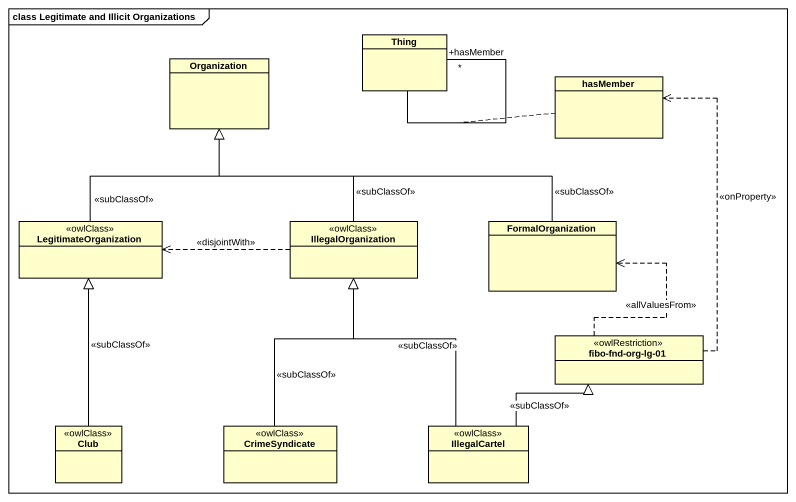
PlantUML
@startuml
mainframe class Legitimate and Illicit Organizations
hide circle
hide empty members
class Organization
class Thing
class hasMember
class LegitimateOrganization <<owlClass>>
class IllegalOrganization <<owlClass>>
class FormalOrganization
class "fibo-fnd-org-lg-01" as fibo_fnd_org_lg_01 <<owlRestriction>>
class Club <<owlClass>>
class CrimeSyndicate <<owlClass>>
class IllegalCartel <<owlClass>>
Thing -- "+hasMember\n*" Thing
(Thing, Thing) .. hasMember
LegitimateOrganization -up-|> Organization : <<subClassOf>>
IllegalOrganization -up-|> Organization : <<subClassOf>>
IllegalOrganization .left.> LegitimateOrganization : <<disjointWith>>
FormalOrganization -left-|> Organization : <<subClassOf>>
fibo_fnd_org_lg_01 .up.> hasMember : <<onProperty>>
fibo_fnd_org_lg_01 .up.> FormalOrganization : <<allValuesFrom>>
Club -up-|> LegitimateOrganization : <<subClassOf>>
CrimeSyndicate -up-|> IllegalOrganization : <<subClassOf>>
IllegalCartel -up-|> IllegalOrganization : <<subClassOf>>
IllegalCartel -up-|> fibo_fnd_org_lg_01 : <<subClassOf>>
@enduml
